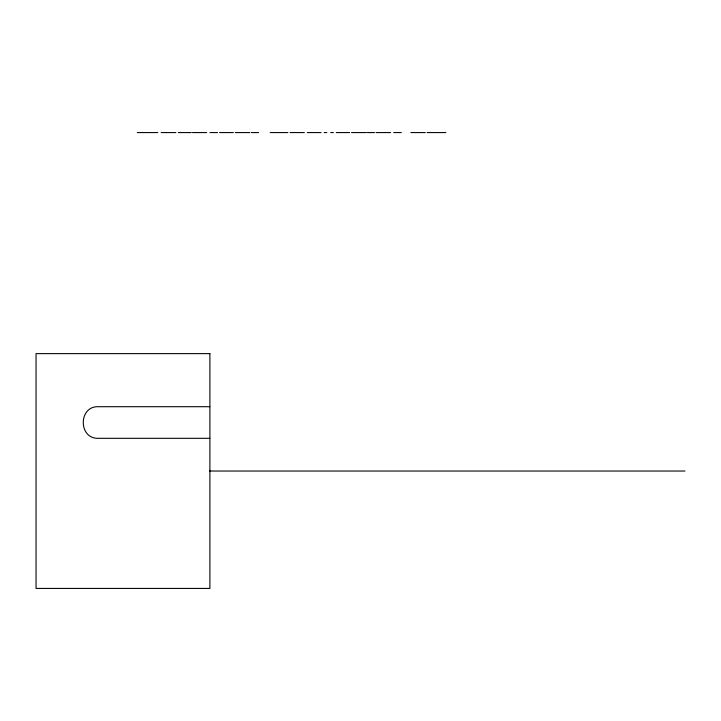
<?xml version="1.0" encoding="UTF-8"?>
<svg xmlns="http://www.w3.org/2000/svg" width="721" height="721" viewBox="0 0 721 721"><rect width="100%" height="100%" fill="white"/><g stroke="black" fill="none" stroke-linecap="round" stroke-linejoin="round"><path stroke-width="1.08" d="M137.305 132.574L157.791 132.574M161.116 132.574L175.852 132.574M178.357 132.574L191.272 132.574M192.435 132.574L206.657 132.574M209.946 132.574L217.526 132.574M219.59 132.574L233.307 132.574M235.298 132.574L249.817 132.574M251.341 132.574L258.587 132.574M270.177 132.574L287.922 132.574M290.121 132.574L304.343 132.574M307.353 132.574L321.07 132.574M324.198 132.574L326.82 132.574M330.741 132.574L333.408 132.574M336.301 132.574L349.64 132.574M351.533 132.574L366.268 132.574M367.241 132.574L374.478 132.574M376.038 132.574L390.557 132.574M393.738 132.574L401.318 132.574M410.871 132.574L425.273 132.574M427.12 132.574L445.884 132.574M209.892 406.707L98.561 406.707C78.183 405.734 78.183 439.278 98.561 438.314L209.892 438.314M209.685 471.029L684.95 471.029M209.892 353.623L36.05 353.623L36.05 588.426L209.892 588.426L209.892 353.623"/></g></svg>
